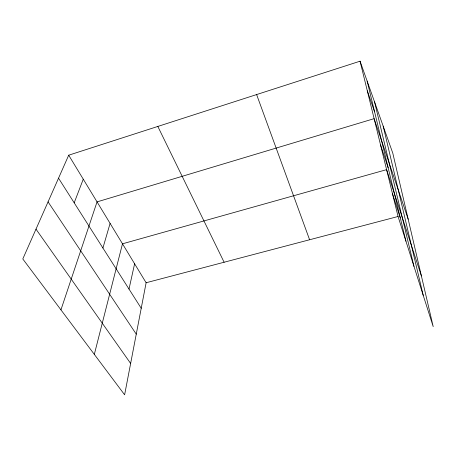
<?xml version="1.0" encoding="UTF-8"?>
<svg xmlns="http://www.w3.org/2000/svg" width="456" height="456" viewBox="0 0 456 456"><rect width="100%" height="100%" fill="white"/><g stroke="black" fill="none" stroke-linecap="round" stroke-linejoin="round"><path stroke-width="0.68" d="M68.702 155.194L146.125 282.743L124.619 394.805L22.8 258.962L68.702 155.194L360.058 61.195L392.787 153.125L433.2 326.621L398.059 216.497L360.058 61.195M129.008 289.075L134.611 263.773M94.324 354.386L122.487 243.806L386.597 169.649L421.401 275.965M102.913 248.018L110.101 223.394M60.944 309.852L97.042 201.888L374.119 118.663L408.183 219.211M74.191 202.817L83.266 179.185M146.125 282.743L398.059 216.497M35.99 229.146L130.638 363.443M48.062 201.86L136.258 334.162M58.533 178.182L141.223 308.29M157.827 126.443L224.113 262.24M256.62 94.569L309.601 239.759M367.308 90.818L374.604 111.874M380.543 144.9L388.153 167.785M392.491 193.737L400.305 217.934M367.143 81.082L405.943 241.201M374.53 101.848L414.002 266.458M383.177 126.135L423.219 295.334"/></g></svg>
